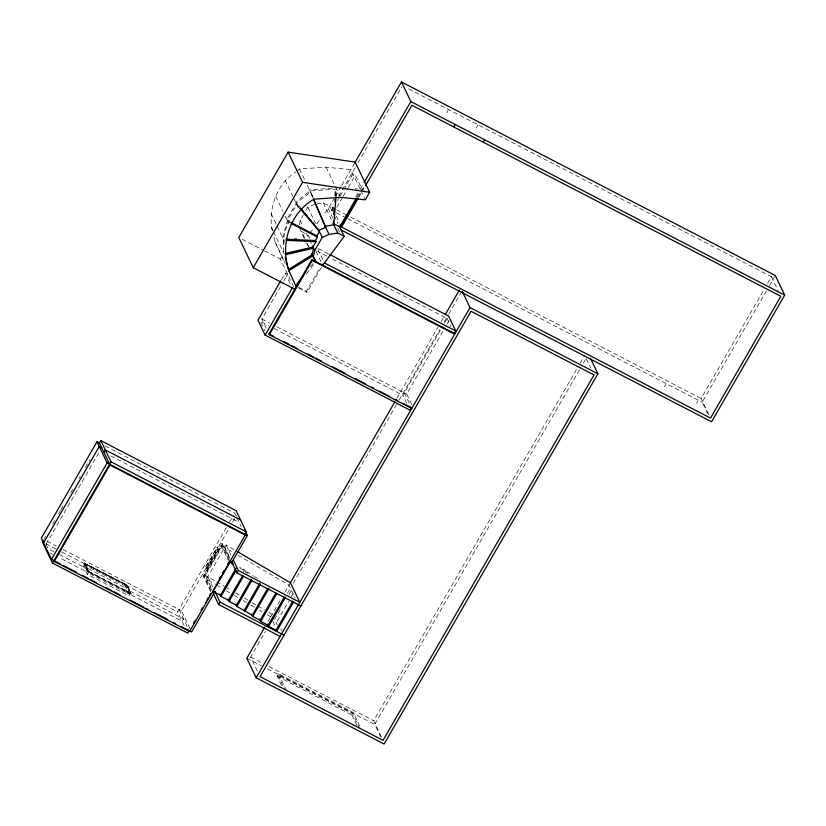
<?xml version="1.0" encoding="UTF-8"?>
<svg xmlns="http://www.w3.org/2000/svg" width="826" height="826" viewBox="0 0 826 826"><rect width="100%" height="100%" fill="white"/><g stroke="black" fill="none" stroke-linecap="round" stroke-linejoin="round"><path stroke-width="0.62" stroke-dasharray="4.13 3.1" d="M333.301 214.822L333.498 212.272M334.778 195.69L335.273 189.309M335.439 195.586L335.934 189.216M336.006 196.764L336.595 189.113L310.018 190.94L295.594 202.112L300.457 207.915M299.332 224.744L300.189 220.397L303.359 214.915M272.239 230.753C267.861 209.226 276.813 183.94 295.656 171.973M299.157 207.367L296.72 204.466L287.376 220.645L282.74 237.878L285.311 237.991M446.959 112.811L448.167 109.961M476.468 128.092L477.676 125.242M43.757 539.481L45.678 536.157M52.719 523.963L54.64 520.638M58.481 513.989L60.401 510.664M61.041 509.559L62.962 506.235M70.644 492.926L72.564 489.601M78.966 478.522L80.246 476.303M85.367 467.433L89.848 459.679M46.029 544.231L99.161 452.235M84.004 563.105L127.194 584.984L131.127 594.008L88.155 571.757L84.004 563.105L126.977 585.345L131.127 594.008M83.509 566.202L85.13 563.394L126.523 584.829L130.425 592.975L128.804 595.773L87.422 574.349L83.509 566.202L124.902 587.627L128.804 595.773M312.6 196.815L310.586 192.117L296.162 203.289L286.818 219.468L290.225 221.223M88.155 571.757L84.221 562.733M87.422 574.349L89.032 571.551L85.13 563.394M305.888 210.537L307.788 207.243L314.603 204.29M293.695 286.932L280.334 259.054L281.738 256.618L275.037 241.719L273.478 235.627M281.398 279.642L285.197 273.065L287.655 274.335L283.783 281.036M266.24 328.19L261.852 319.022L283.142 282.151M334.736 197.517L328.314 208.637L322.914 215.751M335.377 196.412L341.148 186.408M341.788 185.303L353.982 164.188M333.735 210.702L332.186 207.471L333.477 205.24M338.639 196.299L355.417 167.244M357.999 162.774L401.87 86.802M331.794 210.506L333.704 207.181M337.545 200.542L339.465 197.218M340.105 196.113L352.888 173.966L355.345 175.246L362.676 190.527L364.803 186.841M336.812 207.347L342.563 197.383M343.203 196.278L347.674 188.524M348.314 187.419L355.345 175.246M124.902 587.627L126.523 584.829M355.738 197.001L358.298 192.572M360.208 189.247L363.419 183.702M356.935 197.073L360.136 191.529M357.968 197.228L364.421 186.056M358.835 197.166L362.222 191.302M321.448 267.397L307.024 292.394L306.456 291.217L320.261 267.314M184.146 625.561L177.631 611.963L226.396 527.504M229.597 521.96L233.438 515.31M205.85 566.419L217.352 547.06L218.25 548.939L206.996 568.422L205.85 566.419L206.996 568.422M206.097 566.543L217.352 547.06M190.032 628.617L181.493 610.796L228.864 528.774M232.695 522.125L236.535 515.476M206.748 568.298L218.002 548.805L217.104 546.926M210.568 591.416L203.186 575.99L221.967 543.467L222.948 543.983L229.804 558.293M211.518 589.764L204.383 574.875L221.265 545.645L233.582 552.635M211.022 590.817L204.167 576.507L222.948 543.983M233.882 549.548L226.118 544.995L206.428 579.098L215.297 584.302M243.453 572.026L244.702 569.868L239.437 567.132M268.068 621.42L269.999 618.075M270.639 616.96L280.943 599.118M284.815 592.418L290.422 582.712M396.872 398.38L438.09 327.003M441.311 321.428L444.522 315.852M257.309 670.888L250.681 657.052L265.518 631.353M287.458 593.367L290.69 587.782M293.271 583.311L396.511 404.534M399.092 400.063L439.742 329.677M444.254 321.851L448.126 315.15M448.776 314.035L461.682 291.681M406.691 403.212L402.851 395.2L440.754 329.553M444.595 322.904L447.155 318.464L330.452 258.042M280.19 609.691L274.562 619.438L277.237 625.024M288.945 594.534L291.444 590.208M411.658 404.337L406.712 394.033L443.211 330.834M447.062 324.174L448.983 320.849M277.226 621.131L288.48 601.648M290.979 597.312L293.478 592.985M281.449 685.373L277.04 676.184L278.445 673.748L353.218 712.456L359.826 726.25M356.77 725.238L351.804 714.893L353.218 712.456M381.385 736.864L373.662 720.726L576.909 368.768M580.141 363.182L584.653 355.356M380.786 737.112L374.715 724.433L579.511 369.811M583.373 363.12L585.944 358.66M664.362 386.744L665.766 384.317M696.452 403.367L697.856 400.93M708.842 414.621L701.119 398.483L764.349 288.986M767.571 283.401L771.443 276.7L405.958 87.463M707.686 413.723L702.162 402.2L766.332 291.093M769.543 285.538L774.674 276.648M309.791 233.025L313.653 227.945M316.74 223.877L319.827 219.809M310.638 266.561L313.013 263.556M306.467 273.757L314.365 263.731M296.617 171.23L299.508 168.989L326.084 167.172L350.823 169.66L360.281 189.391M317.101 203.888L323.317 202.876L329.729 206.201L333.621 214.316M332.238 188.204L309.461 189.763L313.044 197.992M294.324 238.394L296.906 238.518M355.263 188.751L357.741 188.999M361.034 189.681L362.676 190.527M332.186 207.471L335.624 209.246M336.771 209.845L344.793 213.996M350.513 216.959L701.119 398.483M335.18 212.179L328.314 208.637L332.733 217.847M336.327 212.778L346.61 218.105M347.756 218.694L702.162 402.2M287.376 220.645L289.647 221.812M290.215 222.989L287.944 221.812L283.308 239.044L283.504 252.57M318.444 248.657L328.717 253.974M316.719 250.928L329.306 257.444M242.163 239.292L263.494 250.33M264.619 250.918L280.334 259.054M298.878 287.293L306.456 291.217M298.362 287.913L307.024 292.394M261.852 319.022L269.823 323.152M276.658 326.693L406.712 394.033M261.584 322.047L268.419 325.589M274.118 328.541L402.851 395.2M105.129 445.999L234.718 513.091L236.391 516.58M110.715 455.88L239.168 522.383M239.994 568.309L252.642 574.855L253.21 576.032M247.945 573.306L245.828 572.212L244.702 569.868M254.263 576.579L257.423 578.221M204.383 574.875L215.596 581.215M203.186 575.99L204.167 576.507M47.175 541.247L56.261 545.955M63.086 549.486L181.493 610.796M45.76 543.684L55.992 548.98M61.682 551.923L177.631 611.963M53.824 551.675L48.207 548.774L45.43 542.971M59.431 554.587L87.484 569.104L86.069 571.54L59.142 557.602M89.032 571.551L130.425 592.975M88.361 571.385L131.334 593.636M50.169 552.955L52.41 554.112M250.681 657.052L262.069 662.948M268.904 666.489L373.662 720.726M246.819 658.219L261.656 665.901M267.366 668.864L374.715 724.433M277.04 676.184L351.804 714.893M238.012 555.237L289.017 585.149L295.192 598.034M216.701 581.865L224.465 586.408M225.57 587.059L231.115 590.311M235.544 592.913L239.984 595.515M244.413 598.117L247.748 600.068M252.178 602.67L256.618 605.272M257.722 605.923L264.372 609.825M268.811 612.427L272.136 614.379M216.402 584.953L221.946 588.195M226.376 590.797L229.711 592.748M234.14 595.35L238.58 597.952M243.009 600.554L246.334 602.505M250.774 605.107L255.203 607.709M259.643 610.311L261.863 611.612M267.407 614.854L270.732 616.805M296.162 203.289L299.404 207.161M771.443 276.7L778.071 290.525M586.315 358.814L590.735 368.035M447.155 318.464L450.996 326.487M360.838 190.548L364.72 198.674M326.084 167.172L334.984 185.736M335.532 186.903L339.982 196.185M336.337 216.144L339.476 222.7M334.169 215.483L338.061 223.609M337.772 228.358L339.434 231.838M323.317 202.876L331.66 220.284M299.508 168.989L305.062 180.595M307.293 185.241L312.847 196.846M404.255 392.763L409.748 404.213M307.788 207.243L315.573 223.495M285.084 180.171L292.869 196.423M293.416 197.579L298.423 208.028M317.845 249.215L323.338 260.665M309.926 238.538L308.253 235.059L301.49 231.548L304.825 238.518M316.121 251.486L321.066 261.79M300.189 220.397L302.966 226.2M306.312 233.159L309.089 238.962M309.647 240.129L311.867 244.764M307.045 243.154L308.717 246.633M299.456 228.079L304.453 238.518M306.683 243.164L308.346 246.644M275.739 196.351L282.967 211.435M285.197 216.071L289.09 224.197M271.104 213.583L276.658 225.188M277.216 226.345L284.443 241.429M271.31 227.109L272.972 230.588M273.53 231.745L284.092 253.799M275.037 241.719L285.042 262.606M281.738 256.618L285.084 263.577M285.197 273.065L290.69 284.516M260.995 322.605L264.836 330.627M359.671 728.625L352.506 713.674L277.743 674.966L284.35 688.76M236.948 517.737L241.244 526.699M280.861 628.731L281.903 630.899M272.941 621.42L275.698 627.182M226.118 544.995L231.104 555.413M224.713 547.432L230.258 559.006M221.967 543.467L229.349 558.892M228.833 559.904L222.256 546.162L205.375 575.381L211.404 587.988M221.265 545.645L228.399 560.534M278.445 673.748L285.61 688.688M207.832 576.662L212.819 587.08M179.036 609.526L188.658 629.598M283.865 240.221L283.938 245.146M128.866 590.538L127.462 592.975L182.081 621.245L183.486 618.819L128.866 590.538M126.306 585.19L84.923 563.766L88.826 571.912L130.209 593.336L126.306 585.19M125.748 586.161L84.355 564.736L88.258 572.883L129.651 594.317L125.748 586.161"/><path stroke-width="1.24" d="M322.15 264.052L322.708 265.229L344.184 236.37L337.772 233.046L333.27 223.65L333.467 221.1M334.158 212.168L334.354 209.618M334.943 201.967L335.149 199.417M336.006 196.764L333.828 224.817L325.124 226.241L313.539 199.169M298.568 283.783L296.204 286.787L288.924 270.721L312.786 255.915L315.945 261.728L313.353 257.082L314.644 250.567L322.243 237.413L329.068 234.47L337.772 233.046M53.897 560.637L54.268 561.422L189.546 631.467L245.229 535.031L109.961 464.997L99.45 443.056L96.983 441.776L41.3 538.211L51.439 559.367L60.721 564.168M43.293 540.297L42.353 541.918L52.492 563.074L187.76 633.119L189.175 630.682L189.546 631.467M99.45 443.056L100.855 440.619L236.122 510.654L246.262 531.82L244.857 534.257L245.229 535.031M43.572 542.95L99.265 446.525L101.722 447.795M103.9 452.349L105.305 449.912L240.583 519.946M51.439 559.367L107.122 462.942L96.983 441.776M289.492 271.888C279.333 245.88 289.42 213.16 313.963 199.169L340.539 197.342L365.278 199.83L369.645 192.282L355.19 162.113L288.119 152.139L238.797 237.547L253.252 267.717L294.789 289.224M52.492 563.074L110.994 461.775L100.855 440.619M54.268 561.422L109.961 464.997M253.252 267.717L302.574 182.309L288.119 152.139M280.768 280.737L257.98 320.189L265.115 335.077L409.985 410.088L411.389 407.652L403.418 403.522M354.622 163.083L401.467 81.97L775.315 275.533L784.7 295.13L711.558 421.787L341.138 230M285.331 253.458L312.961 247.046L316.048 241.688L315.491 240.511L317.463 237.093L316.895 235.926L319.425 231.538L299.962 208.338M265.115 335.077L292.332 287.954M411.389 407.652L411.761 408.436L269.359 334.695L268.987 333.921L311.887 259.622L454.29 333.353L454.672 334.138L312.259 260.407L311.887 259.622M269.359 334.695L312.259 260.407M364.06 182.587L410.852 101.567L401.467 81.97M356.295 198.178L339.672 226.964L333.27 223.65M341.2 226.283L357.328 198.343M358.195 198.271L341.572 227.057L340.529 224.879M365.443 185.716L411.906 105.274L780.838 296.286L710.505 418.08L339.114 225.787L344.184 236.37M453.711 126.925L455.126 124.489M193.583 623.041L194.843 620.853M201.079 610.053L202.339 607.884M206.83 600.099L208.09 597.921M209.35 595.732L210.609 593.553M219.231 578.634L220.48 576.476M222.504 572.955L223.763 570.787M227.501 564.313L228.781 562.093M232.55 562.682L229.38 561.05L229.948 562.217L213.067 591.447L220.449 595.267L236.081 568.205M214.966 591.55L191.632 631.952L181.214 626.562M231.848 562.32L247.315 535.527L244.651 529.962M230.495 601.359L221.007 596.444L236.019 570.467M483.231 142.206L484.635 139.77M280.117 636.402L218.632 604.56L220.036 602.133L215.039 591.705M300.86 606.005L236.917 572.903L238.322 570.467L233.324 560.049M228.389 600.265L242.772 575.371M251.331 579.284L236.329 605.262L228.957 601.442L243.329 576.548M267.841 588.195L252.219 615.256L236.897 606.439L251.899 580.461M244.269 610.259L259.901 583.197M244.837 611.436L260.469 584.374M275.781 593.192L260.159 620.254L252.777 616.433L269.028 588.288M284.35 597.105L268.099 625.251L260.717 621.431L276.978 593.274M264.847 626.996L246.819 658.219L256.205 677.805L384.1 744.03L597.91 373.786L590.735 358.804M290.607 582.382L394.942 401.725M445.173 314.737L459.339 290.205M293.478 602.185L276.607 631.415L276.039 630.238L268.656 626.418L285.538 597.198M276.039 630.238L292.92 601.018M454.29 333.353L455.704 330.916L448.57 316.028L329.853 254.563M256.205 677.805L470.015 307.571L462.281 291.433M303.534 275.585L295.636 285.61L296.204 286.787M288.367 269.544L312.228 254.738L313.519 248.213L285.889 254.635M285.879 239.168L315.491 240.511M286.446 240.345L316.048 241.688M302.574 182.309L369.645 192.282M410.852 101.567L784.7 295.13M345.929 214.584L348.221 215.772M470.015 307.571L597.91 373.786M290.783 222.4L316.895 235.926M291.351 223.578L317.463 237.093M324.432 262.957L455.704 330.916M268.987 333.921L273.54 336.275M283.793 341.582L289.492 344.535M291.764 345.712L297.463 348.665M307.716 353.972L313.415 356.925M315.697 358.102L321.386 361.045M331.639 366.362L345.309 373.435M355.562 378.742L365.825 384.059M371.514 387.002L373.796 388.179M379.495 391.132L389.748 396.439M395.437 399.392L397.719 400.569M110.994 461.775L246.262 531.82M107.122 462.942L247.315 535.527M229.948 562.217L233.108 563.859M238.322 570.467L299.807 602.299L290.422 582.712L237.207 551.5M220.036 602.133L283.979 635.235M62.993 565.345L76.632 572.418M82.321 575.361L88 578.303M90.271 579.48L95.961 582.423M106.193 587.72L111.871 590.662M114.143 591.839L119.832 594.782M130.064 600.079L143.703 607.141M145.975 608.318L148.246 609.495M153.935 612.438L167.575 619.5M173.254 622.443L175.525 623.62M301.273 208.885L302.894 210.816M304.515 212.747L306.952 215.648M308.573 217.589L310.999 220.49M312.62 222.421L314.241 224.352M300.21 208.121L318.867 230.361L325.681 227.408L313.601 199.169M325.124 226.241L329.068 234.47M318.351 229.287L322.243 237.413M312.424 245.931L314.644 250.567M311.681 253.603L313.353 257.082M267.531 624.074L268.656 626.418M259.591 619.077L260.717 621.431M231.363 561.319L236.917 572.903M251.651 614.079L252.777 616.433M235.771 604.085L236.897 606.439M227.821 599.087L228.957 601.442M219.881 594.101L221.007 596.444M213.077 592.985L218.632 604.56M205.468 602.453L205.85 603.238M285.259 257.361L288.057 268.326M188.328 630.744L188.596 631.683L188.328 630.744M471.068 311.278L260.066 676.649L383.047 740.323L594.039 374.952L471.068 311.278"/></g></svg>
